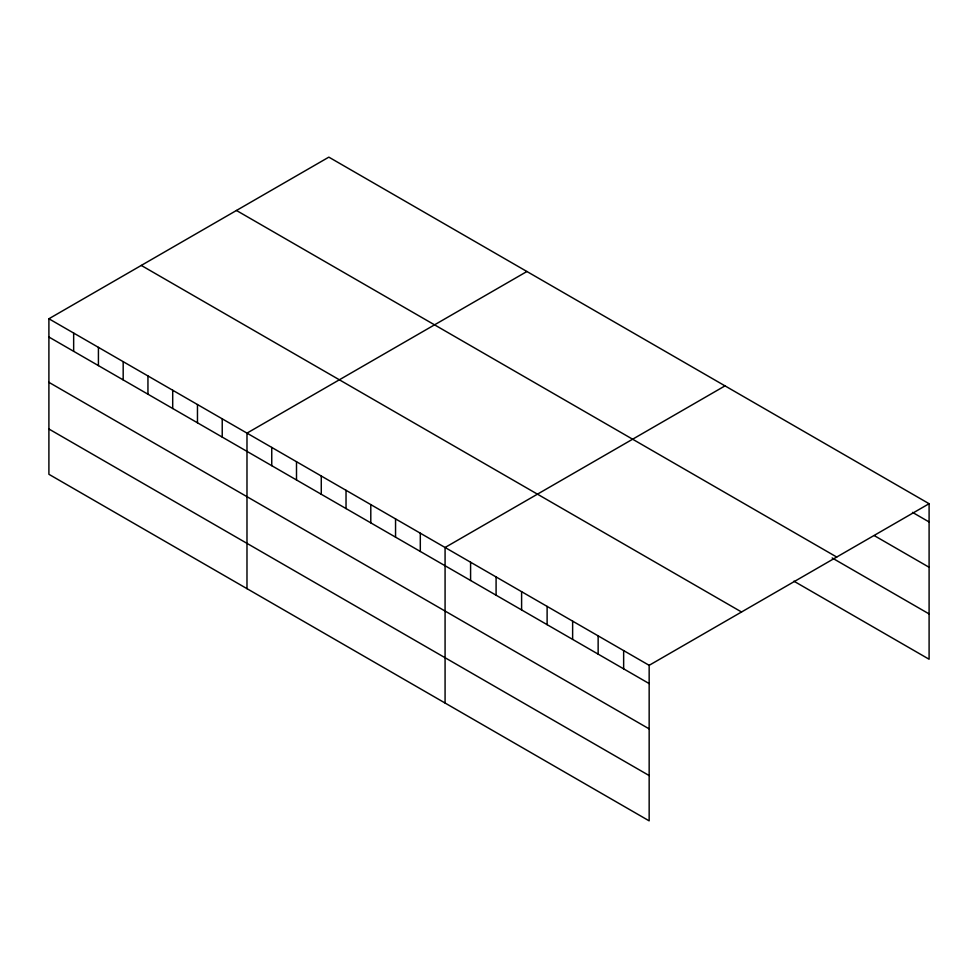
<?xml version="1.0" encoding="UTF-8"?>
<svg xmlns="http://www.w3.org/2000/svg" width="978" height="978" viewBox="0 0 978 978"><rect width="100%" height="100%" fill="white"/><g stroke="black" fill="none" stroke-linecap="round" stroke-linejoin="round"><path stroke-width="1.47" d="M48.9 318.767L649.16 665.321L649.16 820.86L48.9 474.293L48.9 318.767L328.84 157.14L929.1 503.707L929.1 659.233L793.891 581.176M526.922 271.505L246.982 433.132L246.982 588.658M725.016 385.87L445.076 547.497L445.076 703.023M649.16 665.321L929.1 503.707M912.523 512.386L929.1 521.959M874.246 535.589L929.1 567.264M236.456 210.478L836.716 557.044M832.156 557.961L929.1 613.927M141.284 265.429L741.544 611.996M48.9 337.019L649.16 683.573M48.9 382.325L649.16 728.879M48.9 429L649.16 775.554M623.646 650.59L623.646 668.854M598.145 635.871L598.145 654.123M572.631 621.14L572.631 639.392M547.118 606.409L547.118 624.661M521.604 591.678L521.604 609.93M496.09 576.947L496.09 595.211M470.589 562.228L470.589 580.48M420.308 533.193L420.308 551.458M395.552 518.902L395.552 537.154M370.796 504.611L370.796 522.863M346.029 490.308L346.029 508.56M321.273 476.017L321.273 494.269M296.505 461.726L296.505 479.978M271.75 447.423L271.75 465.675M222.226 418.841L222.226 437.093M197.47 404.537L197.47 422.789M172.703 390.246L172.703 408.498M147.947 375.943L147.947 394.195M123.179 361.652L123.179 379.904M98.423 347.361L98.423 365.613M73.656 333.058L73.656 351.31"/></g></svg>
